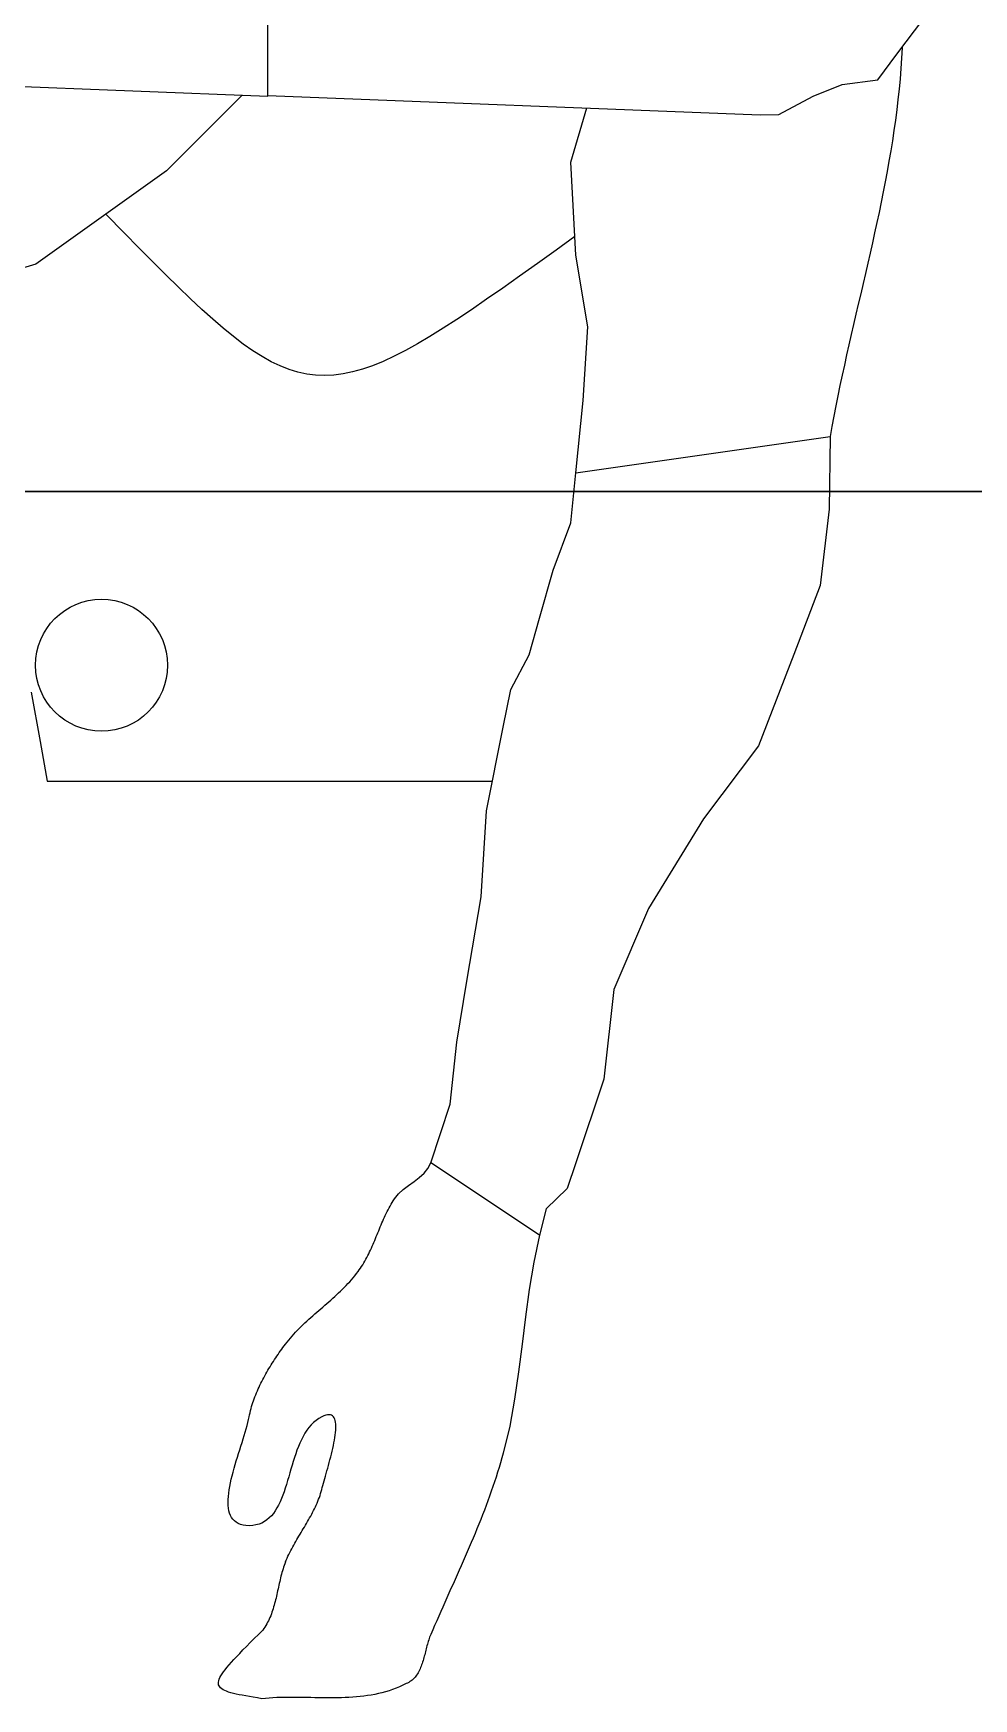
# Model space of a CAD drawing. Header units: millimetres. Extents: x -155 to 94595, y -3153 to 63413.
# Drawn here: x 84606.7 to 84877.4, y 28164.5 to 28643.9 of the extents above; entities that cross this region are included whole.
import ezdxf

# ---------------------------------------------------------------- set-up
doc = ezdxf.new("R2010")
doc.units = ezdxf.units.MM
doc.layers.add('int', color=185, linetype='Continuous')

msp = doc.modelspace()

# ---------------------------------------------------------------- linework, layer by layer
at = {"layer": 'int'}
for p, q in [((84674.192, 28625.802), (84674.192, 28647.942)), ((84855.331, 28637.878), (84863.034, 28648.149)), ((84849.834, 28630.549), (84855.331, 28637.878)), ((84856.674, 28636.766), (84856.468, 28633.78)), ((84856.837, 28639.758), (84856.674, 28636.766)), ((84856.843, 28639.894), (84856.837, 28639.758)), ((84856.468, 28633.78), (84856.222, 28630.798)), ((84595.699, 28628.942), (84674.192, 28625.802)), ((84831.179, 28625.802), (84839.541, 28629.147)), ((84839.541, 28629.147), (84849.834, 28630.549)), ((84855.937, 28627.821), (84855.616, 28624.848)), ((84856.222, 28630.798), (84855.937, 28627.821)), ((84666.84, 28626.096), (84645.087, 28604.344)), ((84674.193, 28626.039), (84815.907, 28620.475)), ((84761.489, 28606.796), (84766.061, 28622.417)), ((84821.306, 28620.512), (84831.179, 28625.802)), ((84855.616, 28624.848), (84855.259, 28621.879)), ((84815.907, 28620.475), (84821.306, 28620.512)), ((84821.306, 28620.512), (84821.306, 28620.512)), ((84854.869, 28618.915), (84854.448, 28615.954)), ((84855.259, 28621.879), (84854.869, 28618.915)), ((84853.997, 28612.996), (84853.517, 28610.042)), ((84854.448, 28615.954), (84853.997, 28612.996)), ((84853.517, 28610.042), (84853.012, 28607.092)), ((84645.087, 28604.344), (84607.448, 28577.459)), ((84645.087, 28604.344), (84645.087, 28604.344)), ((84762.904, 28580.053), (84761.489, 28606.796)), ((84761.489, 28606.796), (84761.489, 28606.796)), ((84852.483, 28604.144), (84851.931, 28601.198)), ((84853.012, 28607.092), (84852.483, 28604.144)), ((84851.358, 28598.255), (84850.767, 28595.315)), ((84851.931, 28601.198), (84851.358, 28598.255)), ((84850.767, 28595.315), (84850.158, 28592.376)), ((84632.949, 28586.413), (84627.611, 28591.861)), ((84849.534, 28589.44), (84848.896, 28586.504)), ((84850.158, 28592.376), (84849.534, 28589.44)), ((84637.122, 28582.168), (84632.949, 28586.413)), ((84762.622, 28585.416), (84757.221, 28581.534)), ((84848.896, 28586.504), (84848.247, 28583.571)), ((84641.092, 28578.157), (84637.122, 28582.168)), ((84757.221, 28581.534), (84751.823, 28577.664)), ((84766.348, 28559.39), (84762.904, 28580.053)), ((84847.587, 28580.638), (84846.92, 28577.706)), ((84848.247, 28583.571), (84847.587, 28580.638)), ((84607.448, 28577.459), (84601.033, 28575.554)), ((84644.871, 28574.38), (84641.092, 28578.157)), ((84648.474, 28570.837), (84644.871, 28574.38)), ((84751.823, 28577.664), (84746.697, 28574.01)), ((84846.246, 28574.775), (84845.567, 28571.845)), ((84846.92, 28577.706), (84846.246, 28574.775)), ((84651.914, 28567.528), (84648.474, 28570.837)), ((84741.83, 28570.573), (84737.207, 28567.353)), ((84746.697, 28574.01), (84741.83, 28570.573)), ((84845.567, 28571.845), (84844.886, 28568.915)), ((84655.204, 28564.451), (84651.914, 28567.528)), ((84737.207, 28567.353), (84732.815, 28564.351)), ((84844.203, 28565.985), (84843.522, 28563.054)), ((84844.886, 28568.915), (84844.203, 28565.985)), ((84658.359, 28561.606), (84655.204, 28564.451)), ((84661.391, 28558.992), (84658.359, 28561.606)), ((84728.641, 28561.567), (84724.67, 28559.002)), ((84732.815, 28564.351), (84728.641, 28561.567)), ((84842.843, 28560.124), (84842.168, 28557.193)), ((84843.522, 28563.054), (84842.843, 28560.124)), ((84664.314, 28556.61), (84661.391, 28558.992)), ((84667.143, 28554.458), (84664.314, 28556.61)), ((84720.89, 28556.656), (84717.286, 28554.53)), ((84724.67, 28559.002), (84720.89, 28556.656)), ((84764.985, 28538.166), (84766.348, 28559.39)), ((84842.168, 28557.193), (84841.499, 28554.261)), ((84669.89, 28552.536), (84667.143, 28554.458)), ((84672.569, 28550.843), (84669.89, 28552.536)), ((84675.194, 28549.38), (84672.569, 28550.843)), ((84710.554, 28550.939), (84707.399, 28549.476)), ((84713.845, 28552.624), (84710.554, 28550.939)), ((84717.286, 28554.53), (84713.845, 28552.624)), ((84840.839, 28551.328), (84840.188, 28548.394)), ((84841.499, 28554.261), (84840.839, 28551.328)), ((84677.778, 28548.144), (84675.194, 28549.38)), ((84680.334, 28547.137), (84677.778, 28548.144)), ((84682.878, 28546.357), (84680.334, 28547.137)), ((84685.421, 28545.803), (84682.878, 28546.357)), ((84687.978, 28545.476), (84685.421, 28545.803)), ((84690.562, 28545.375), (84687.978, 28545.476)), ((84693.187, 28545.498), (84690.562, 28545.375)), ((84695.866, 28545.847), (84693.187, 28545.498)), ((84698.614, 28546.419), (84695.866, 28545.847)), ((84701.442, 28547.215), (84698.614, 28546.419)), ((84704.367, 28548.234), (84701.442, 28547.215)), ((84707.399, 28549.476), (84704.367, 28548.234)), ((84839.549, 28545.458), (84838.923, 28542.521)), ((84840.188, 28548.394), (84839.549, 28545.458)), ((84838.923, 28542.521), (84838.312, 28539.581)), ((84762.904, 28517.351), (84764.985, 28538.166)), ((84837.718, 28536.64), (84837.143, 28533.697)), ((84838.312, 28539.581), (84837.718, 28536.64)), ((84837.143, 28533.697), (84836.588, 28530.751)), ((84762.904, 28517.351), (84836.056, 28527.802)), ((84836.056, 28527.802), (84835.835, 28506.935)), ((84836.588, 28530.751), (84836.056, 28527.802)), ((84761.472, 28503.035), (84762.904, 28517.351)), ((85644.865, 28511.983), (82394.865, 28511.983)), ((82394.865, 28511.983), (85644.865, 28511.983)), ((84756.4, 28489.362), (84761.472, 28503.035)), ((84835.835, 28506.935), (84833.238, 28484.944)), ((84752.454, 28475.55), (84756.4, 28489.362)), ((84833.238, 28484.944), (84825.606, 28465.1)), ((84749.427, 28464.957), (84752.454, 28475.55)), ((84744.166, 28455.015), (84749.427, 28464.957)), ((84825.606, 28465.1), (84815.505, 28438.837)), ((84742.003, 28444.199), (84744.166, 28455.015)), ((84606.063, 28454.204), (84608.688, 28440.058)), ((84608.688, 28440.058), (84610.72, 28428.654)), ((84737.171, 28420.04), (84742.003, 28444.199)), ((84815.505, 28438.837), (84799.669, 28417.79)), ((84610.72, 28428.654), (84738.894, 28428.654)), ((84735.603, 28395.345), (84737.171, 28420.04)), ((84799.669, 28417.79), (84783.805, 28391.948)), ((84731.553, 28371.047), (84735.603, 28395.345)), ((84783.805, 28391.948), (84773.801, 28368.607)), ((84728.633, 28353.525), (84731.553, 28371.047)), ((84773.801, 28368.607), (84770.925, 28342.858)), ((84726.727, 28335.668), (84728.633, 28353.525)), ((84770.925, 28342.858), (84762.904, 28318.796)), ((84721.103, 28318.796), (84726.727, 28335.668)), ((84717.822, 28314.483), (84719.186, 28315.734)), ((84719.186, 28315.734), (84720.311, 28317.15)), ((84720.311, 28317.15), (84721.103, 28318.796)), ((84752.454, 28297.895), (84721.103, 28318.796)), ((84762.904, 28318.796), (84760.437, 28311.394)), ((84711.824, 28309.78), (84713.219, 28311.044)), ((84713.219, 28311.044), (84714.746, 28312.205)), ((84714.746, 28312.205), (84716.311, 28313.329)), ((84716.311, 28313.329), (84717.822, 28314.483)), ((84760.437, 28311.394), (84754.35, 28305.482)), ((84708.838, 28305.245), (84709.118, 28305.775)), ((84709.118, 28305.775), (84709.406, 28306.3)), ((84709.406, 28306.3), (84709.703, 28306.82)), ((84709.703, 28306.82), (84710.009, 28307.334)), ((84710.009, 28307.334), (84710.325, 28307.843)), ((84710.325, 28307.843), (84710.652, 28308.345)), ((84710.652, 28308.345), (84711.824, 28309.78)), ((84706.593, 28300.319), (84706.826, 28300.876)), ((84706.826, 28300.876), (84707.062, 28301.431)), ((84707.062, 28301.431), (84707.301, 28301.984)), ((84707.301, 28301.984), (84707.543, 28302.536)), ((84707.543, 28302.536), (84707.791, 28303.084)), ((84707.791, 28303.084), (84708.043, 28303.63)), ((84708.043, 28303.63), (84708.302, 28304.172)), ((84708.302, 28304.172), (84708.567, 28304.71)), ((84708.567, 28304.71), (84708.838, 28305.245)), ((84754.35, 28305.482), (84752.454, 28297.895)), ((84704.753, 28295.854), (84704.987, 28296.41)), ((84704.987, 28296.41), (84705.218, 28296.967)), ((84705.218, 28296.967), (84705.448, 28297.525)), ((84705.448, 28297.525), (84705.676, 28298.084)), ((84705.676, 28298.084), (84705.905, 28298.643)), ((84705.905, 28298.643), (84706.133, 28299.203)), ((84706.133, 28299.203), (84706.362, 28299.761)), ((84706.362, 28299.761), (84706.593, 28300.319)), ((84752.454, 28297.895), (84750.757, 28290.135)), ((84702.447, 28290.974), (84702.729, 28291.501)), ((84702.729, 28291.501), (84703.003, 28292.032)), ((84703.003, 28292.032), (84703.27, 28292.568)), ((84703.27, 28292.568), (84703.53, 28293.108)), ((84703.53, 28293.108), (84703.784, 28293.652)), ((84703.784, 28293.652), (84704.033, 28294.198)), ((84704.033, 28294.198), (84704.277, 28294.748)), ((84704.277, 28294.748), (84704.517, 28295.3)), ((84704.517, 28295.3), (84704.753, 28295.854)), ((84699.267, 28286.251), (84699.741, 28286.843)), ((84699.741, 28286.843), (84700.202, 28287.445)), ((84700.202, 28287.445), (84700.556, 28287.929)), ((84700.556, 28287.929), (84700.898, 28288.421)), ((84700.898, 28288.421), (84701.229, 28288.919)), ((84701.229, 28288.919), (84701.548, 28289.424)), ((84701.548, 28289.424), (84701.857, 28289.935)), ((84701.857, 28289.935), (84702.157, 28290.452)), ((84702.157, 28290.452), (84702.447, 28290.974)), ((84750.757, 28290.135), (84749.436, 28282.298)), ((84694.584, 28281.304), (84695.134, 28281.827)), ((84695.134, 28281.827), (84695.679, 28282.355)), ((84695.679, 28282.355), (84696.216, 28282.89)), ((84696.216, 28282.89), (84696.747, 28283.431)), ((84696.747, 28283.431), (84697.269, 28283.978)), ((84697.269, 28283.978), (84697.783, 28284.534)), ((84697.783, 28284.534), (84698.288, 28285.097)), ((84698.288, 28285.097), (84698.783, 28285.67)), ((84698.783, 28285.67), (84699.267, 28286.251)), ((84749.436, 28282.298), (84748.359, 28274.412)), ((84689.464, 28276.744), (84690.04, 28277.245)), ((84690.04, 28277.245), (84690.616, 28277.745)), ((84690.616, 28277.745), (84691.19, 28278.247)), ((84691.19, 28278.247), (84691.764, 28278.749)), ((84691.764, 28278.749), (84692.335, 28279.254)), ((84692.335, 28279.254), (84692.903, 28279.761)), ((84692.903, 28279.761), (84693.468, 28280.272)), ((84693.468, 28280.272), (84694.028, 28280.786)), ((84694.028, 28280.786), (84694.584, 28281.304)), ((84683.825, 28271.634), (84684.369, 28272.162)), ((84684.369, 28272.162), (84684.92, 28272.685)), ((84684.92, 28272.685), (84685.476, 28273.203)), ((84685.476, 28273.203), (84686.036, 28273.717)), ((84686.036, 28273.717), (84686.601, 28274.228)), ((84686.601, 28274.228), (84687.169, 28274.735)), ((84687.169, 28274.735), (84687.74, 28275.24)), ((84687.74, 28275.24), (84688.313, 28275.743)), ((84688.313, 28275.743), (84688.888, 28276.244)), ((84688.888, 28276.244), (84689.464, 28276.744)), ((84748.359, 28274.412), (84747.393, 28266.504)), ((84679.763, 28267.146), (84680.236, 28267.738)), ((84680.236, 28267.738), (84680.721, 28268.319)), ((84680.721, 28268.319), (84681.216, 28268.892)), ((84681.216, 28268.892), (84681.72, 28269.455)), ((84681.72, 28269.455), (84682.234, 28270.011)), ((84682.234, 28270.011), (84682.757, 28270.559)), ((84682.757, 28270.559), (84683.287, 28271.099)), ((84683.287, 28271.099), (84683.825, 28271.634)), ((84676.158, 28262.104), (84676.495, 28262.608)), ((84676.495, 28262.608), (84676.835, 28263.11)), ((84676.835, 28263.11), (84677.179, 28263.609)), ((84677.179, 28263.609), (84677.526, 28264.106)), ((84677.526, 28264.106), (84677.877, 28264.599)), ((84677.877, 28264.599), (84678.229, 28265.09)), ((84678.229, 28265.09), (84678.585, 28265.577)), ((84678.585, 28265.577), (84678.942, 28266.062)), ((84678.942, 28266.062), (84679.302, 28266.544)), ((84679.302, 28266.544), (84679.763, 28267.146)), ((84747.393, 28266.504), (84746.406, 28258.601)), ((84673.326, 28257.433), (84673.62, 28257.963)), ((84673.62, 28257.963), (84673.92, 28258.491)), ((84673.92, 28258.491), (84674.225, 28259.015)), ((84674.225, 28259.015), (84674.535, 28259.537)), ((84674.535, 28259.537), (84674.851, 28260.056)), ((84674.851, 28260.056), (84675.171, 28260.572)), ((84675.171, 28260.572), (84675.496, 28261.085)), ((84675.496, 28261.085), (84675.825, 28261.596)), ((84675.825, 28261.596), (84676.158, 28262.104)), ((84746.406, 28258.601), (84745.267, 28250.73)), ((84670.969, 28252.533), (84671.202, 28253.089)), ((84671.202, 28253.089), (84671.443, 28253.642)), ((84671.443, 28253.642), (84671.691, 28254.192)), ((84671.691, 28254.192), (84671.947, 28254.739)), ((84671.947, 28254.739), (84672.21, 28255.283)), ((84672.21, 28255.283), (84672.479, 28255.825)), ((84672.479, 28255.825), (84672.755, 28256.364)), ((84672.755, 28256.364), (84673.037, 28256.9)), ((84673.037, 28256.9), (84673.326, 28257.433)), ((84669.407, 28247.985), (84669.57, 28248.564)), ((84669.57, 28248.564), (84669.743, 28249.139)), ((84669.743, 28249.139), (84669.926, 28249.712)), ((84669.926, 28249.712), (84670.117, 28250.282)), ((84670.117, 28250.282), (84670.318, 28250.849)), ((84670.318, 28250.849), (84670.526, 28251.413)), ((84670.526, 28251.413), (84670.744, 28251.974)), ((84670.744, 28251.974), (84670.969, 28252.533)), ((84745.267, 28250.73), (84743.844, 28242.918)), ((84668.241, 28243.094), (84668.473, 28243.981)), ((84668.473, 28243.981), (84668.677, 28244.832)), ((84668.677, 28244.832), (84668.851, 28245.644)), ((84668.851, 28245.644), (84668.975, 28246.233)), ((84668.975, 28246.233), (84669.109, 28246.82)), ((84669.109, 28246.82), (84669.253, 28247.404)), ((84669.253, 28247.404), (84669.407, 28247.985)), ((84686.675, 28243.299), (84686.035, 28242.551)), ((84687.364, 28243.986), (84686.675, 28243.299)), ((84688.104, 28244.61), (84687.364, 28243.986)), ((84688.899, 28245.164), (84688.104, 28244.61)), ((84689.752, 28245.644), (84688.899, 28245.164)), ((84690.355, 28245.916), (84689.752, 28245.644)), ((84690.902, 28246.104), (84690.355, 28245.916)), ((84691.394, 28246.21), (84690.902, 28246.104)), ((84691.835, 28246.239), (84691.394, 28246.21)), ((84692.225, 28246.193), (84691.835, 28246.239)), ((84692.568, 28246.077), (84692.225, 28246.193)), ((84692.864, 28245.893), (84692.568, 28246.077)), ((84693.115, 28245.644), (84692.864, 28245.893)), ((84693.325, 28245.335), (84693.115, 28245.644)), ((84693.494, 28244.969), (84693.325, 28245.335)), ((84693.625, 28244.548), (84693.494, 28244.969)), ((84693.719, 28244.077), (84693.625, 28244.548)), ((84693.779, 28243.559), (84693.719, 28244.077)), ((84693.807, 28242.998), (84693.779, 28243.559)), ((84666.793, 28238.23), (84667.111, 28239.249)), ((84667.111, 28239.249), (84667.418, 28240.249)), ((84667.418, 28240.249), (84667.711, 28241.225)), ((84667.711, 28241.225), (84667.987, 28242.174)), ((84667.987, 28242.174), (84668.241, 28243.094)), ((84683.888, 28239.053), (84683.439, 28238.074)), ((84684.37, 28239.994), (84683.888, 28239.053)), ((84684.886, 28240.894), (84684.37, 28239.994)), ((84685.44, 28241.748), (84684.886, 28240.894)), ((84686.035, 28242.551), (84685.44, 28241.748)), ((84693.259, 28238.13), (84693.403, 28238.902)), ((84693.403, 28238.902), (84693.528, 28239.654)), ((84693.528, 28239.654), (84693.633, 28240.383)), ((84693.633, 28240.383), (84693.715, 28241.085)), ((84693.715, 28241.085), (84693.773, 28241.757)), ((84693.773, 28241.757), (84693.804, 28242.396)), ((84693.804, 28242.396), (84693.807, 28242.998)), ((84743.844, 28242.918), (84742.003, 28235.193)), ((84665.151, 28232.947), (84665.476, 28234.017)), ((84665.476, 28234.017), (84665.806, 28235.085)), ((84665.806, 28235.085), (84666.137, 28236.144)), ((84666.137, 28236.144), (84666.468, 28237.194)), ((84666.468, 28237.194), (84666.793, 28238.23)), ((84681.885, 28233.883), (84681.541, 28232.789)), ((84682.243, 28234.963), (84681.885, 28233.883)), ((84682.619, 28236.025), (84682.243, 28234.963)), ((84683.017, 28237.064), (84682.619, 28236.025)), ((84683.439, 28238.074), (84683.017, 28237.064)), ((84692.118, 28233.274), (84692.331, 28234.093)), ((84692.331, 28234.093), (84692.538, 28234.913)), ((84692.538, 28234.913), (84692.737, 28235.73)), ((84692.737, 28235.73), (84692.924, 28236.54)), ((84692.924, 28236.54), (84693.099, 28237.342)), ((84693.099, 28237.342), (84693.259, 28238.13)), ((84741.616, 28233.802), (84741.215, 28232.416)), ((84742.003, 28235.193), (84741.616, 28233.802)), ((84663.963, 28228.688), (84664.237, 28229.743)), ((84664.237, 28229.743), (84664.528, 28230.806)), ((84664.528, 28230.806), (84664.834, 28231.875)), ((84664.834, 28231.875), (84665.151, 28232.947)), ((84680.562, 28229.468), (84680.242, 28228.364)), ((84680.883, 28230.576), (84680.562, 28229.468)), ((84681.208, 28231.685), (84680.883, 28230.576)), ((84681.541, 28232.789), (84681.208, 28231.685)), ((84690.806, 28228.566), (84691.019, 28229.309)), ((84691.019, 28229.309), (84691.236, 28230.074)), ((84691.236, 28230.074), (84691.457, 28230.856)), ((84691.457, 28230.856), (84691.679, 28231.652)), ((84691.679, 28231.652), (84691.9, 28232.459)), ((84691.9, 28232.459), (84692.118, 28233.274)), ((84740.374, 28229.656), (84739.934, 28228.282)), ((84740.801, 28231.033), (84740.374, 28229.656)), ((84741.215, 28232.416), (84740.801, 28231.033)), ((84662.972, 28223.665), (84663.109, 28224.625)), ((84663.109, 28224.625), (84663.28, 28225.612)), ((84663.28, 28225.612), (84663.482, 28226.62)), ((84663.482, 28226.62), (84663.711, 28227.646)), ((84663.711, 28227.646), (84663.963, 28228.688)), ((84679.255, 28225.124), (84678.905, 28224.083)), ((84679.592, 28226.187), (84679.255, 28225.124)), ((84679.92, 28227.268), (84679.592, 28226.187)), ((84680.242, 28228.364), (84679.92, 28227.268)), ((84689.431, 28223.587), (84689.599, 28224.162)), ((84689.599, 28224.162), (84689.752, 28224.743)), ((84689.752, 28224.743), (84689.892, 28225.288)), ((84689.892, 28225.288), (84690.048, 28225.874)), ((84690.048, 28225.874), (84690.22, 28226.498)), ((84690.22, 28226.498), (84690.405, 28227.157)), ((84690.405, 28227.157), (84690.601, 28227.848)), ((84690.601, 28227.848), (84690.806, 28228.566)), ((84738.546, 28224.185), (84738.062, 28222.827)), ((84739.02, 28225.547), (84738.546, 28224.185)), ((84739.483, 28226.913), (84739.02, 28225.547)), ((84739.934, 28228.282), (84739.483, 28226.913)), ((84662.792, 28220.965), (84662.81, 28221.831)), ((84662.821, 28220.136), (84662.792, 28220.965)), ((84662.81, 28221.831), (84662.871, 28222.732)), ((84662.899, 28219.349), (84662.821, 28220.136)), ((84662.871, 28222.732), (84662.972, 28223.665)), ((84663.029, 28218.607), (84662.899, 28219.349)), ((84676.85, 28219.384), (84676.355, 28218.577)), ((84677.313, 28220.241), (84676.85, 28219.384)), ((84677.747, 28221.145), (84677.313, 28220.241)), ((84678.155, 28222.089), (84677.747, 28221.145)), ((84678.54, 28223.07), (84678.155, 28222.089)), ((84678.905, 28224.083), (84678.54, 28223.07)), ((84687.661, 28219.16), (84687.918, 28219.699)), ((84687.918, 28219.699), (84688.166, 28220.242)), ((84688.166, 28220.242), (84688.405, 28220.788)), ((84688.405, 28220.788), (84688.633, 28221.339)), ((84688.633, 28221.339), (84688.851, 28221.894)), ((84688.851, 28221.894), (84689.057, 28222.453)), ((84689.057, 28222.453), (84689.25, 28223.018)), ((84689.25, 28223.018), (84689.431, 28223.587)), ((84737.064, 28220.12), (84736.552, 28218.772)), ((84737.568, 28221.472), (84737.064, 28220.12)), ((84738.062, 28222.827), (84737.568, 28221.472)), ((84663.216, 28217.912), (84663.029, 28218.607)), ((84663.461, 28217.268), (84663.216, 28217.912)), ((84663.769, 28216.678), (84663.461, 28217.268)), ((84664.142, 28216.145), (84663.769, 28216.678)), ((84664.584, 28215.673), (84664.142, 28216.145)), ((84665.097, 28215.265), (84664.584, 28215.673)), ((84665.685, 28214.923), (84665.097, 28215.265)), ((84666.352, 28214.652), (84665.685, 28214.923)), ((84667.099, 28214.455), (84666.352, 28214.652)), ((84671.683, 28214.727), (84670.803, 28214.489)), ((84672.502, 28215.052), (84671.683, 28214.727)), ((84673.266, 28215.46), (84672.502, 28215.052)), ((84673.976, 28215.946), (84673.266, 28215.46)), ((84674.637, 28216.505), (84673.976, 28215.946)), ((84675.251, 28217.133), (84674.637, 28216.505)), ((84675.823, 28217.825), (84675.251, 28217.133)), ((84676.355, 28218.577), (84675.823, 28217.825)), ((84685.056, 28214.421), (84685.363, 28214.941)), ((84685.363, 28214.941), (84685.667, 28215.461)), ((84685.667, 28215.461), (84685.968, 28215.983)), ((84685.968, 28215.983), (84686.265, 28216.507)), ((84686.265, 28216.507), (84686.557, 28217.033)), ((84686.557, 28217.033), (84686.843, 28217.561)), ((84686.843, 28217.561), (84687.123, 28218.091)), ((84687.123, 28218.091), (84687.395, 28218.624)), ((84687.395, 28218.624), (84687.661, 28219.16)), ((84734.965, 28214.743), (84734.422, 28213.405)), ((84735.502, 28216.083), (84734.965, 28214.743)), ((84736.031, 28217.426), (84735.502, 28216.083)), ((84736.552, 28218.772), (84736.031, 28217.426)), ((84667.931, 28214.334), (84667.099, 28214.455)), ((84668.851, 28214.293), (84667.931, 28214.334)), ((84669.86, 28214.343), (84668.851, 28214.293)), ((84670.803, 28214.489), (84669.86, 28214.343)), ((84681.963, 28209.225), (84682.264, 28209.749)), ((84682.264, 28209.749), (84682.568, 28210.271)), ((84682.568, 28210.271), (84682.876, 28210.791)), ((84682.876, 28210.791), (84683.186, 28211.311)), ((84683.186, 28211.311), (84683.497, 28211.83)), ((84683.497, 28211.83), (84683.809, 28212.348)), ((84683.809, 28212.348), (84684.122, 28212.866)), ((84684.122, 28212.866), (84684.434, 28213.384)), ((84684.434, 28213.384), (84684.746, 28213.902)), ((84684.746, 28213.902), (84685.056, 28214.421)), ((84733.316, 28210.736), (84732.754, 28209.405)), ((84733.872, 28212.07), (84733.316, 28210.736)), ((84734.422, 28213.405), (84733.872, 28212.07)), ((84679.53, 28204.397), (84679.768, 28204.947)), ((84679.768, 28204.947), (84680.016, 28205.493)), ((84680.016, 28205.493), (84680.272, 28206.035)), ((84680.272, 28206.035), (84680.537, 28206.574)), ((84680.537, 28206.574), (84680.81, 28207.11)), ((84680.81, 28207.11), (84681.09, 28207.642)), ((84681.09, 28207.642), (84681.375, 28208.172)), ((84681.375, 28208.172), (84681.667, 28208.7)), ((84681.667, 28208.7), (84681.963, 28209.225)), ((84731.041, 28205.42), (84730.462, 28204.095)), ((84731.616, 28206.747), (84731.041, 28205.42)), ((84732.187, 28208.075), (84731.616, 28206.747)), ((84732.754, 28209.405), (84732.187, 28208.075)), ((84678.149, 28200.298), (84678.013, 28199.779)), ((84678.29, 28200.815), (84678.149, 28200.298)), ((84678.438, 28201.329), (84678.29, 28200.815)), ((84678.594, 28201.839), (84678.438, 28201.329)), ((84678.757, 28202.346), (84678.594, 28201.839)), ((84678.929, 28202.849), (84678.757, 28202.346)), ((84679.11, 28203.348), (84678.929, 28202.849)), ((84679.302, 28203.842), (84679.11, 28203.348)), ((84679.302, 28203.842), (84679.53, 28204.397)), ((84729.295, 28201.448), (84728.708, 28200.126)), ((84729.879, 28202.771), (84729.295, 28201.448)), ((84730.462, 28204.095), (84729.879, 28202.771)), ((84677.051, 28195.572), (84676.936, 28195.045)), ((84677.166, 28196.1), (84677.051, 28195.572)), ((84677.282, 28196.627), (84677.166, 28196.1)), ((84677.397, 28197.155), (84677.282, 28196.627)), ((84677.515, 28197.682), (84677.397, 28197.155)), ((84677.634, 28198.209), (84677.515, 28197.682)), ((84677.757, 28198.734), (84677.634, 28198.209)), ((84677.883, 28199.257), (84677.757, 28198.734)), ((84678.013, 28199.779), (84677.883, 28199.257)), ((84726.939, 28196.163), (84726.348, 28194.843)), ((84727.529, 28197.484), (84726.939, 28196.163)), ((84728.119, 28198.804), (84727.529, 28197.484)), ((84728.708, 28200.126), (84728.119, 28198.804)), ((84675.901, 28190.884), (84675.747, 28190.376)), ((84676.048, 28191.395), (84675.901, 28190.884)), ((84676.188, 28191.91), (84676.048, 28191.395)), ((84676.323, 28192.427), (84676.188, 28191.91)), ((84676.452, 28192.947), (84676.323, 28192.427)), ((84676.578, 28193.469), (84676.452, 28192.947)), ((84676.7, 28193.993), (84676.578, 28193.469)), ((84676.819, 28194.518), (84676.7, 28193.993)), ((84676.936, 28195.045), (84676.819, 28194.518)), ((84724.58, 28190.881), (84723.993, 28189.56)), ((84725.168, 28192.202), (84724.58, 28190.881)), ((84725.758, 28193.522), (84725.168, 28192.202)), ((84726.348, 28194.843), (84725.758, 28193.522)), ((84673.922, 28186.02), (84673.657, 28185.566)), ((84674.173, 28186.481), (84673.922, 28186.02)), ((84674.409, 28186.948), (84674.173, 28186.481)), ((84674.633, 28187.422), (84674.409, 28186.948)), ((84674.845, 28187.902), (84674.633, 28187.422)), ((84675.046, 28188.387), (84674.845, 28187.902)), ((84675.235, 28188.877), (84675.046, 28188.387)), ((84675.415, 28189.373), (84675.235, 28188.877)), ((84675.585, 28189.872), (84675.415, 28189.373)), ((84675.747, 28190.376), (84675.585, 28189.872)), ((84722.827, 28186.916), (84722.248, 28185.592)), ((84723.409, 28188.238), (84722.827, 28186.916)), ((84723.993, 28189.56), (84723.409, 28188.238)), ((84669.153, 28180.622), (84670.291, 28181.767)), ((84670.291, 28181.767), (84671.497, 28182.975)), ((84671.497, 28182.975), (84672.77, 28184.248)), ((84673.082, 28184.68), (84672.77, 28184.248)), ((84673.378, 28185.119), (84673.082, 28184.68)), ((84673.657, 28185.566), (84673.378, 28185.119)), ((84720.398, 28180.98), (84720.275, 28180.568)), ((84720.526, 28181.387), (84720.398, 28180.98)), ((84720.66, 28181.787), (84720.526, 28181.387)), ((84720.8, 28182.18), (84720.66, 28181.787)), ((84720.948, 28182.565), (84720.8, 28182.18)), ((84721.103, 28182.942), (84720.948, 28182.565)), ((84721.673, 28184.268), (84721.103, 28182.942)), ((84722.248, 28185.592), (84721.673, 28184.268)), ((84664.461, 28175.771), (84665.266, 28176.631)), ((84665.266, 28176.631), (84666.137, 28177.544)), ((84666.137, 28177.544), (84667.075, 28178.512)), ((84667.075, 28178.512), (84668.081, 28179.538)), ((84668.081, 28179.538), (84669.153, 28180.622)), ((84719.146, 28176.304), (84719.027, 28175.881)), ((84719.261, 28176.731), (84719.146, 28176.304)), ((84719.374, 28177.159), (84719.261, 28176.731)), ((84719.486, 28177.589), (84719.374, 28177.159)), ((84719.596, 28178.019), (84719.486, 28177.589)), ((84719.705, 28178.449), (84719.596, 28178.019)), ((84719.816, 28178.878), (84719.705, 28178.449)), ((84719.927, 28179.305), (84719.816, 28178.878)), ((84720.04, 28179.73), (84719.927, 28179.305)), ((84720.156, 28180.151), (84720.04, 28179.73)), ((84720.275, 28180.568), (84720.156, 28180.151)), ((84660.695, 28171.066), (84661.033, 28171.611)), ((84661.033, 28171.611), (84661.438, 28172.195)), ((84661.438, 28172.195), (84661.909, 28172.82)), ((84661.909, 28172.82), (84662.447, 28173.488)), ((84662.447, 28173.488), (84663.052, 28174.202)), ((84663.052, 28174.202), (84663.723, 28174.962)), ((84663.723, 28174.962), (84664.461, 28175.771)), ((84717.283, 28171.629), (84717.066, 28171.299)), ((84717.489, 28171.97), (84717.283, 28171.629)), ((84717.682, 28172.323), (84717.489, 28171.97)), ((84717.865, 28172.687), (84717.682, 28172.323)), ((84718.038, 28173.06), (84717.865, 28172.687)), ((84718.201, 28173.442), (84718.038, 28173.06)), ((84718.356, 28173.833), (84718.201, 28173.442)), ((84718.503, 28174.231), (84718.356, 28173.833)), ((84718.642, 28174.635), (84718.503, 28174.231)), ((84718.776, 28175.046), (84718.642, 28174.635)), ((84718.904, 28175.461), (84718.776, 28175.046)), ((84719.027, 28175.881), (84718.904, 28175.461)), ((84660.002, 28168.855), (84660.008, 28169.235)), ((84660.063, 28168.502), (84660.002, 28168.855)), ((84660.008, 28169.235), (84660.08, 28169.644)), ((84660.19, 28168.174), (84660.063, 28168.502)), ((84660.08, 28169.644), (84660.219, 28170.084)), ((84660.383, 28167.869), (84660.19, 28168.174)), ((84660.219, 28170.084), (84660.424, 28170.558)), ((84660.643, 28167.585), (84660.383, 28167.869)), ((84660.424, 28170.558), (84660.695, 28171.066)), ((84660.969, 28167.32), (84660.643, 28167.585)), ((84661.361, 28167.072), (84660.969, 28167.32)), ((84661.82, 28166.839), (84661.361, 28167.072)), ((84662.344, 28166.619), (84661.82, 28166.839)), ((84662.935, 28166.41), (84662.344, 28166.619)), ((84709.122, 28166.78), (84708.109, 28166.473)), ((84710.127, 28167.119), (84709.122, 28166.78)), ((84711.122, 28167.493), (84710.127, 28167.119)), ((84712.108, 28167.902), (84711.122, 28167.493)), ((84713.084, 28168.349), (84712.108, 28167.902)), ((84714.049, 28168.834), (84713.084, 28168.349)), ((84714.431, 28169.001), (84714.049, 28168.834)), ((84714.793, 28169.188), (84714.431, 28169.001)), ((84715.136, 28169.393), (84714.793, 28169.188)), ((84715.46, 28169.617), (84715.136, 28169.393)), ((84715.768, 28169.858), (84715.46, 28169.617)), ((84716.058, 28170.116), (84715.768, 28169.858)), ((84716.332, 28170.39), (84716.058, 28170.116)), ((84716.591, 28170.679), (84716.332, 28170.39)), ((84716.835, 28170.982), (84716.591, 28170.679)), ((84717.066, 28171.299), (84716.835, 28170.982)), ((84663.592, 28166.21), (84662.935, 28166.41)), ((84664.315, 28166.017), (84663.592, 28166.21)), ((84665.104, 28165.829), (84664.315, 28166.017)), ((84665.959, 28165.644), (84665.104, 28165.829)), ((84666.88, 28165.46), (84665.959, 28165.644)), ((84667.867, 28165.275), (84666.88, 28165.46)), ((84668.92, 28165.088), (84667.867, 28165.275)), ((84670.039, 28164.895), (84668.92, 28165.088)), ((84671.224, 28164.695), (84670.039, 28164.895)), ((84672.474, 28164.486), (84671.224, 28164.695)), ((84673.543, 28164.588), (84672.474, 28164.486)), ((84674.617, 28164.671), (84673.543, 28164.588)), ((84675.695, 28164.737), (84674.617, 28164.671)), ((84676.777, 28164.787), (84675.695, 28164.737)), ((84677.864, 28164.824), (84676.777, 28164.787)), ((84678.953, 28164.847), (84677.864, 28164.824)), ((84680.046, 28164.861), (84678.953, 28164.847)), ((84681.141, 28164.864), (84680.046, 28164.861)), ((84682.238, 28164.86), (84681.141, 28164.864)), ((84683.337, 28164.85), (84682.238, 28164.86)), ((84684.437, 28164.835), (84683.337, 28164.85)), ((84685.538, 28164.817), (84684.437, 28164.835)), ((84686.639, 28164.797), (84685.538, 28164.817)), ((84687.741, 28164.778), (84686.639, 28164.797)), ((84688.842, 28164.76), (84687.741, 28164.778)), ((84689.942, 28164.745), (84688.842, 28164.76)), ((84691.04, 28164.735), (84689.942, 28164.745)), ((84692.138, 28164.731), (84691.04, 28164.735)), ((84693.233, 28164.734), (84692.138, 28164.731)), ((84694.325, 28164.747), (84693.233, 28164.734)), ((84695.415, 28164.771), (84694.325, 28164.747)), ((84696.501, 28164.808), (84695.415, 28164.771)), ((84697.584, 28164.858), (84696.501, 28164.808)), ((84698.662, 28164.924), (84697.584, 28164.858)), ((84699.736, 28165.007), (84698.662, 28164.924)), ((84700.804, 28165.109), (84699.736, 28165.007)), ((84701.867, 28165.23), (84700.804, 28165.109)), ((84702.925, 28165.374), (84701.867, 28165.23)), ((84703.976, 28165.541), (84702.925, 28165.374)), ((84705.02, 28165.733), (84703.976, 28165.541)), ((84706.058, 28165.951), (84705.02, 28165.733)), ((84707.087, 28166.197), (84706.058, 28165.951)), ((84708.109, 28166.473), (84707.087, 28166.197))]:
    msp.add_line(p, q, dxfattribs=at)
msp.add_circle((84626.365, 28461.983), 19, dxfattribs=at)

doc.saveas('drawing.dxf')
